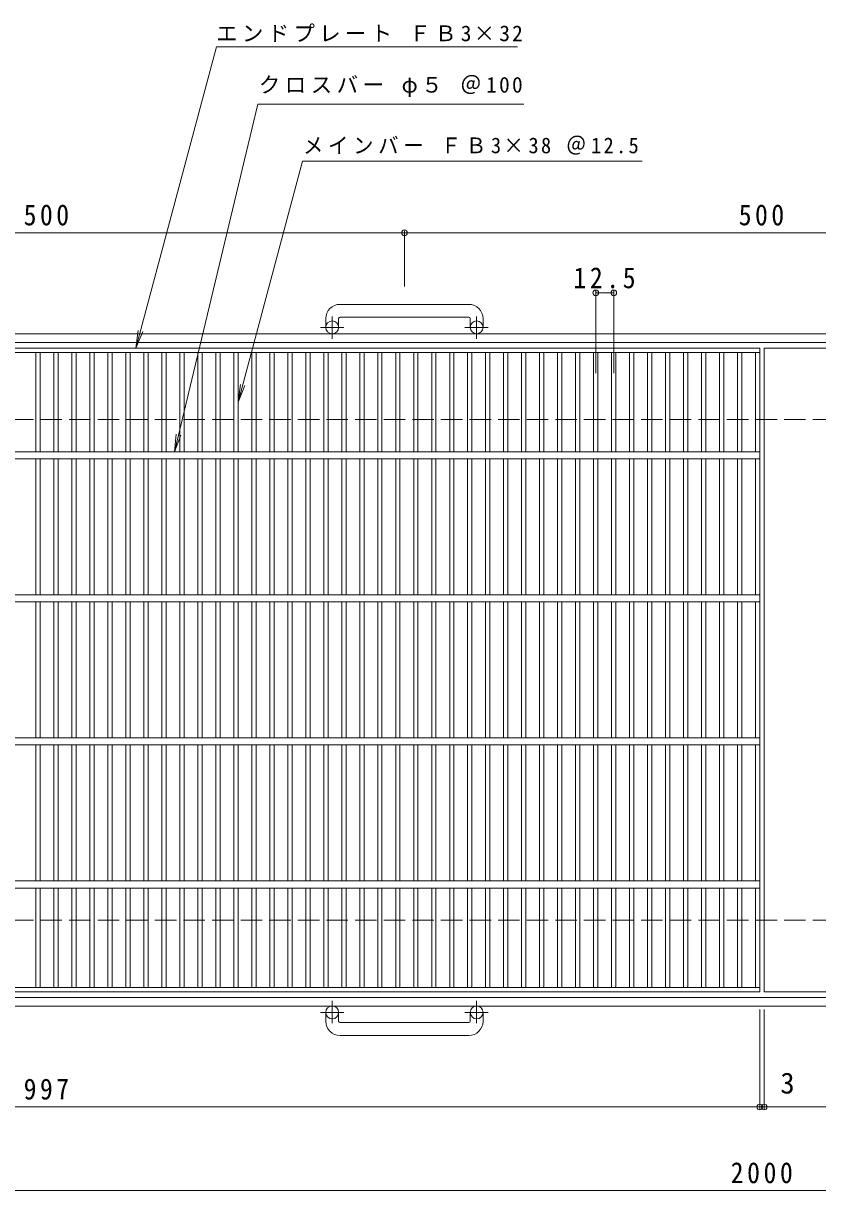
# Model space of a CAD drawing. Units: millimetres, scale not verified. Extents: x -866 to 872, y -687 to 624.
# Drawn here: x -342 to 214, y -192 to 624 of the extents above; entities that cross this region are included whole.
import ezdxf
from ezdxf.enums import TextEntityAlignment as Align

# ---------------------------------------------------------------- set-up
doc = ezdxf.new("R2010")
doc.units = ezdxf.units.MM
doc.header["$LTSCALE"] = 5
doc.header["$PDMODE"] = 32
doc.header["$PDSIZE"] = 4
doc.linetypes.add('CHAIN1', pattern=[8, 5, -1, 1, -1])
doc.linetypes.add('DASHED3', pattern=[4, 3, -1])
for name, color, linetype, lineweight in [('A-1_ピット', 2, 'Continuous', 9), ('A-2_蓋', 3, 'Continuous', 9), ('A-4_寸法', 7, 'Continuous', 9)]:
    doc.layers.add(name, color=color, linetype=linetype, lineweight=lineweight)
doc.styles.add('ＭＳ ゴシック', font='')
doc.styles.get('ＭＳ ゴシック').set_extended_font_data('MS Gothic')

msp = doc.modelspace()

# ---------------------------------------------------------------- linework, layer by layer
at = {"layer": 'A-1_ピット'}
for p, q in [((-30.216, 427.498), (-120.216, 427.498)), ((-130.216, 417.498), (-130.216, 411.398)), ((-121.216, 417.498), (-121.216, 411.398)), ((-120.217, 418.498), (-30.216, 418.498)), ((-29.216, 417.498), (-29.216, 411.398)), ((-20.216, 417.498), (-20.216, 411.398)), ((325.324, 406.898), (-825.216, 406.898)), ((325.324, 400.898), (-825.216, 400.898)), ((325.324, -57.101), (-825.216, -57.101)), ((325.324, -63.102), (-825.216, -63.102)), ((-130.216, -73.703), (-130.216, -67.602)), ((-121.216, -73.703), (-121.216, -67.602)), ((-29.216, -73.703), (-29.216, -67.602)), ((-20.216, -73.703), (-20.216, -67.602)), ((-120.217, -74.702), (-30.216, -74.702)), ((-30.216, -83.702), (-120.216, -83.702))]:
    msp.add_line(p, q, dxfattribs=at)
at = {"layer": 'A-1_ピット', "linetype": 'CHAIN1'}
for p, q in [((-125.716, 403.291), (-125.716, 418.888)), ((-24.716, 403.291), (-24.716, 418.888)), ((-117.553, 411.398), (-133.96, 411.398)), ((-16.553, 411.398), (-32.961, 411.398)), ((-125.716, -59.495), (-125.716, -75.092)), ((-24.716, -59.495), (-24.716, -75.092)), ((-117.553, -67.602), (-133.96, -67.602)), ((-16.553, -67.602), (-32.961, -67.602))]:
    msp.add_line(p, q, dxfattribs=at)
at = {"layer": 'A-1_ピット', "linetype": 'DASHED3'}
for p, q in [((325.324, 346.899), (-825.216, 346.899)), ((325.324, -3.102), (-825.216, -3.102))]:
    msp.add_line(p, q, dxfattribs=at)
at = {"layer": 'A-1_ピット'}
for centre in [(-125.716, 411.398), (-24.716, 411.398), (-125.716, -67.602), (-24.716, -67.602)]:
    msp.add_circle(centre, 4.5, dxfattribs=at)
for centre, radius, start, end in [((-120.216, 417.498), 10, 90, 180), ((-30.216, 417.498), 10, 0, 90), ((-120.217, 417.498), 1, 90, 180), ((-30.216, 417.498), 1, 0, 90), ((-120.216, -73.703), 10, 180, 270), ((-120.217, -73.703), 1, 180, 270), ((-30.216, -73.703), 10, 270, 0), ((-30.216, -73.703), 1, 270, 0)]:
    msp.add_arc(centre, radius, start, end, dxfattribs=at)
at = {"layer": 'A-2_蓋'}
for p, q in [((-823.716, 396.898), (173.284, 396.898)), ((-823.716, 393.899), (173.284, 393.899)), ((-332.915, 324.398), (-332.915, 393.898)), ((-329.915, 324.398), (-329.915, 393.898)), ((-320.335, 324.398), (-320.335, 393.898)), ((-317.335, 324.398), (-317.335, 393.898)), ((-307.756, 324.398), (-307.756, 393.898)), ((-304.755, 324.398), (-304.755, 393.898)), ((-295.176, 324.398), (-295.176, 393.898)), ((-292.175, 324.398), (-292.175, 393.898)), ((-282.596, 324.398), (-282.596, 393.898)), ((-279.595, 324.398), (-279.595, 393.898)), ((-270.016, 324.398), (-270.016, 393.898)), ((-267.015, 324.398), (-267.015, 393.898)), ((-257.436, 324.398), (-257.436, 393.898)), ((-254.435, 324.398), (-254.435, 393.898)), ((-244.855, 324.398), (-244.855, 393.898)), ((-241.855, 324.398), (-241.855, 393.898)), ((-232.275, 324.398), (-232.275, 393.898)), ((-229.275, 324.398), (-229.275, 393.898)), ((-219.695, 324.398), (-219.695, 393.898)), ((-216.695, 324.398), (-216.695, 393.898)), ((-207.115, 324.398), (-207.115, 393.898)), ((-204.115, 324.398), (-204.115, 393.898)), ((-194.535, 324.398), (-194.535, 393.898)), ((-191.535, 324.398), (-191.535, 393.898)), ((-181.955, 324.398), (-181.955, 393.898)), ((-178.956, 324.398), (-178.956, 393.898)), ((-169.375, 324.398), (-169.375, 393.898)), ((-166.376, 324.398), (-166.376, 393.898)), ((-156.795, 324.398), (-156.795, 393.898)), ((-153.796, 324.398), (-153.796, 393.898)), ((-144.215, 324.398), (-144.215, 393.898)), ((-141.215, 324.398), (-141.215, 393.898)), ((-131.635, 324.398), (-131.635, 393.898)), ((-128.635, 324.398), (-128.635, 393.898)), ((-119.055, 324.398), (-119.055, 393.898)), ((-116.055, 324.398), (-116.055, 393.898)), ((-106.475, 324.398), (-106.475, 393.898)), ((-103.475, 324.398), (-103.475, 393.898)), ((-93.895, 324.398), (-93.895, 393.898)), ((-90.895, 324.398), (-90.895, 393.898)), ((-81.315, 324.398), (-81.315, 393.898)), ((-78.315, 324.398), (-78.315, 393.898)), ((-68.736, 324.398), (-68.736, 393.898)), ((-65.735, 324.398), (-65.735, 393.898)), ((-56.156, 324.398), (-56.156, 393.898)), ((-53.155, 324.398), (-53.155, 393.898)), ((-43.576, 324.398), (-43.576, 393.898)), ((-40.575, 324.398), (-40.575, 393.898)), ((-30.995, 324.398), (-30.995, 393.898)), ((-27.995, 324.398), (-27.995, 393.898)), ((-18.415, 324.398), (-18.415, 393.898)), ((-15.415, 324.398), (-15.415, 393.898)), ((-5.835, 324.398), (-5.835, 393.898)), ((-2.835, 324.398), (-2.835, 393.898)), ((6.745, 324.398), (6.745, 393.898)), ((9.745, 324.398), (9.745, 393.898)), ((19.325, 324.398), (19.325, 393.898)), ((22.325, 324.398), (22.325, 393.898)), ((31.905, 324.398), (31.905, 393.898)), ((34.905, 324.398), (34.905, 393.898)), ((44.485, 324.398), (44.485, 393.898)), ((47.485, 324.398), (47.485, 393.898)), ((57.065, 324.398), (57.065, 393.898)), ((60.065, 324.398), (60.065, 393.898)), ((69.645, 324.398), (69.645, 393.898)), ((72.644, 324.398), (72.644, 393.898)), ((82.225, 324.398), (82.225, 393.898)), ((85.225, 324.398), (85.225, 393.898)), ((94.805, 324.398), (94.805, 393.898)), ((97.805, 324.398), (97.805, 393.898)), ((107.385, 324.398), (107.385, 393.898)), ((110.385, 324.398), (110.385, 393.898)), ((119.965, 324.398), (119.965, 393.898)), ((122.965, 324.398), (122.965, 393.898)), ((132.545, 324.398), (132.545, 393.898)), ((135.545, 324.398), (135.545, 393.898)), ((145.125, 324.398), (145.125, 393.898)), ((148.125, 324.398), (148.125, 393.898)), ((157.705, 324.398), (157.705, 393.898)), ((160.705, 324.398), (160.705, 393.898)), ((170.285, 324.398), (170.285, 393.898)), ((173.284, 396.898), (173.284, -53.101)), ((176.284, -53.102), (176.284, 396.898)), ((176.284, 396.898), (325.324, 396.898)), ((-823.716, 324.398), (173.284, 324.398)), ((-823.716, 319.398), (173.284, 319.398)), ((-332.915, 224.398), (-332.915, 319.398)), ((-329.915, 224.398), (-329.915, 319.398)), ((-320.335, 224.398), (-320.335, 319.398)), ((-317.335, 224.398), (-317.335, 319.398)), ((-307.756, 224.398), (-307.756, 319.398)), ((-304.755, 224.398), (-304.755, 319.398)), ((-295.176, 224.398), (-295.176, 319.398)), ((-292.175, 224.398), (-292.175, 319.398)), ((-282.596, 224.398), (-282.596, 319.398)), ((-279.595, 224.398), (-279.595, 319.398)), ((-270.016, 224.398), (-270.016, 319.398)), ((-267.015, 224.398), (-267.015, 319.398)), ((-257.436, 224.398), (-257.436, 319.398)), ((-254.435, 224.398), (-254.435, 319.398)), ((-244.855, 224.398), (-244.855, 319.398)), ((-241.855, 224.398), (-241.855, 319.398)), ((-232.275, 224.398), (-232.275, 319.398)), ((-229.275, 224.398), (-229.275, 319.398)), ((-219.695, 224.398), (-219.695, 319.398)), ((-216.695, 224.398), (-216.695, 319.398)), ((-207.115, 224.398), (-207.115, 319.398)), ((-204.115, 224.398), (-204.115, 319.398)), ((-194.535, 224.398), (-194.535, 319.398)), ((-191.535, 224.398), (-191.535, 319.398)), ((-181.955, 224.398), (-181.955, 319.398)), ((-178.956, 224.398), (-178.956, 319.398)), ((-169.375, 224.398), (-169.375, 319.398)), ((-166.376, 224.398), (-166.376, 319.398)), ((-156.795, 224.398), (-156.795, 319.398)), ((-153.796, 224.398), (-153.796, 319.398)), ((-144.215, 224.398), (-144.215, 319.398)), ((-141.215, 224.398), (-141.215, 319.398)), ((-131.635, 224.398), (-131.635, 319.398)), ((-128.635, 224.398), (-128.635, 319.398)), ((-119.055, 224.398), (-119.055, 319.398)), ((-116.055, 224.398), (-116.055, 319.398)), ((-106.475, 224.398), (-106.475, 319.398)), ((-103.475, 224.398), (-103.475, 319.398)), ((-93.895, 224.398), (-93.895, 319.398)), ((-90.895, 224.398), (-90.895, 319.398)), ((-81.315, 224.398), (-81.315, 319.398)), ((-78.315, 224.398), (-78.315, 319.398)), ((-68.736, 224.398), (-68.736, 319.398)), ((-65.735, 224.398), (-65.735, 319.398)), ((-56.156, 224.398), (-56.156, 319.398)), ((-53.155, 224.398), (-53.155, 319.398)), ((-43.576, 224.398), (-43.576, 319.398)), ((-40.575, 224.398), (-40.575, 319.398)), ((-30.995, 224.398), (-30.995, 319.398)), ((-27.995, 224.398), (-27.995, 319.398)), ((-18.415, 224.398), (-18.415, 319.398)), ((-15.415, 224.398), (-15.415, 319.398)), ((-5.835, 224.398), (-5.835, 319.398)), ((-2.835, 224.398), (-2.835, 319.398)), ((6.745, 224.398), (6.745, 319.398)), ((9.745, 224.398), (9.745, 319.398)), ((19.325, 224.398), (19.325, 319.398)), ((22.325, 224.398), (22.325, 319.398)), ((31.905, 224.398), (31.905, 319.398)), ((34.905, 224.398), (34.905, 319.398)), ((44.485, 224.398), (44.485, 319.398)), ((47.485, 224.398), (47.485, 319.398)), ((57.065, 224.398), (57.065, 319.398)), ((60.065, 224.398), (60.065, 319.398)), ((69.645, 224.398), (69.645, 319.398)), ((72.644, 224.398), (72.644, 319.398)), ((82.225, 224.398), (82.225, 319.398)), ((85.225, 224.398), (85.225, 319.398)), ((94.805, 224.398), (94.805, 319.398)), ((97.805, 224.398), (97.805, 319.398)), ((107.385, 224.398), (107.385, 319.398)), ((110.385, 224.398), (110.385, 319.398)), ((119.965, 224.398), (119.965, 319.398)), ((122.965, 224.398), (122.965, 319.398)), ((132.545, 224.398), (132.545, 319.398)), ((135.545, 224.398), (135.545, 319.398)), ((145.125, 224.398), (145.125, 319.398)), ((148.125, 224.398), (148.125, 319.398)), ((157.705, 224.398), (157.705, 319.398)), ((160.705, 224.398), (160.705, 319.398)), ((170.285, 224.398), (170.285, 319.398)), ((-823.716, 224.398), (173.284, 224.398)), ((-823.716, 219.398), (173.284, 219.398)), ((-332.915, 219.398), (-332.915, 124.398)), ((-329.915, 219.398), (-329.915, 124.398)), ((-320.335, 219.398), (-320.335, 124.398)), ((-317.335, 219.398), (-317.335, 124.398)), ((-307.756, 219.398), (-307.756, 124.398)), ((-304.755, 219.398), (-304.755, 124.398)), ((-295.176, 219.398), (-295.176, 124.398)), ((-292.175, 219.398), (-292.175, 124.398)), ((-282.596, 219.398), (-282.596, 124.398)), ((-279.595, 219.398), (-279.595, 124.398)), ((-270.016, 219.398), (-270.016, 124.398)), ((-267.015, 219.398), (-267.015, 124.398)), ((-257.436, 219.398), (-257.436, 124.398)), ((-254.435, 219.398), (-254.435, 124.398)), ((-244.855, 219.398), (-244.855, 124.398)), ((-241.855, 219.398), (-241.855, 124.398)), ((-232.275, 219.398), (-232.275, 124.398)), ((-229.275, 219.398), (-229.275, 124.398)), ((-219.695, 219.398), (-219.695, 124.398)), ((-216.695, 219.398), (-216.695, 124.398)), ((-207.115, 219.398), (-207.115, 124.398)), ((-204.115, 219.398), (-204.115, 124.398)), ((-194.535, 219.398), (-194.535, 124.398)), ((-191.535, 219.398), (-191.535, 124.398)), ((-181.955, 219.398), (-181.955, 124.398)), ((-178.956, 219.398), (-178.956, 124.398)), ((-169.375, 219.398), (-169.375, 124.398)), ((-166.376, 219.398), (-166.376, 124.398)), ((-156.795, 219.398), (-156.795, 124.398)), ((-153.796, 219.398), (-153.796, 124.398)), ((-144.215, 219.398), (-144.215, 124.398)), ((-141.215, 219.398), (-141.215, 124.398)), ((-131.635, 219.398), (-131.635, 124.398)), ((-128.635, 219.398), (-128.635, 124.398)), ((-119.055, 219.398), (-119.055, 124.398)), ((-116.055, 219.398), (-116.055, 124.398)), ((-106.475, 219.398), (-106.475, 124.398)), ((-103.475, 219.398), (-103.475, 124.398)), ((-93.895, 219.398), (-93.895, 124.398)), ((-90.895, 219.398), (-90.895, 124.398)), ((-81.315, 219.398), (-81.315, 124.398)), ((-78.315, 219.398), (-78.315, 124.398)), ((-68.736, 219.398), (-68.736, 124.398)), ((-65.735, 219.398), (-65.735, 124.398)), ((-56.156, 219.398), (-56.156, 124.398)), ((-53.155, 219.398), (-53.155, 124.398)), ((-43.576, 219.398), (-43.576, 124.398)), ((-40.575, 219.398), (-40.575, 124.398)), ((-30.995, 219.398), (-30.995, 124.398)), ((-27.995, 219.398), (-27.995, 124.398)), ((-18.415, 219.398), (-18.415, 124.398)), ((-15.415, 219.398), (-15.415, 124.398)), ((-5.835, 219.398), (-5.835, 124.398)), ((-2.835, 219.398), (-2.835, 124.398)), ((6.745, 219.398), (6.745, 124.398)), ((9.745, 219.398), (9.745, 124.398)), ((19.325, 219.398), (19.325, 124.398)), ((22.325, 219.398), (22.325, 124.398)), ((31.905, 219.398), (31.905, 124.398)), ((34.905, 219.398), (34.905, 124.398)), ((44.485, 219.398), (44.485, 124.398)), ((47.485, 219.398), (47.485, 124.398)), ((57.065, 219.398), (57.065, 124.398)), ((60.065, 219.398), (60.065, 124.398)), ((69.645, 219.398), (69.645, 124.398)), ((72.644, 219.398), (72.644, 124.398)), ((82.225, 219.398), (82.225, 124.398)), ((85.225, 219.398), (85.225, 124.398)), ((94.805, 219.398), (94.805, 124.398)), ((97.805, 219.398), (97.805, 124.398)), ((107.385, 219.398), (107.385, 124.398)), ((110.385, 219.398), (110.385, 124.398)), ((119.965, 219.398), (119.965, 124.398)), ((122.965, 219.398), (122.965, 124.398)), ((132.545, 219.398), (132.545, 124.398)), ((135.545, 219.398), (135.545, 124.398)), ((145.125, 219.398), (145.125, 124.398)), ((148.125, 219.398), (148.125, 124.398)), ((157.705, 219.398), (157.705, 124.398)), ((160.705, 219.398), (160.705, 124.398)), ((170.285, 219.398), (170.285, 124.398)), ((-823.716, 124.398), (173.284, 124.398)), ((-823.716, 119.398), (173.284, 119.398)), ((-332.915, 119.398), (-332.915, 24.398)), ((-329.915, 119.398), (-329.915, 24.398)), ((-320.335, 119.398), (-320.335, 24.398)), ((-317.335, 119.398), (-317.335, 24.398)), ((-307.756, 119.398), (-307.756, 24.398)), ((-304.755, 119.398), (-304.755, 24.398)), ((-295.176, 119.398), (-295.176, 24.398)), ((-292.175, 119.398), (-292.175, 24.398)), ((-282.596, 119.398), (-282.596, 24.398)), ((-279.595, 119.398), (-279.595, 24.398)), ((-270.016, 119.398), (-270.016, 24.398)), ((-267.015, 119.398), (-267.015, 24.398)), ((-257.436, 119.398), (-257.436, 24.398)), ((-254.435, 119.398), (-254.435, 24.398)), ((-244.855, 119.398), (-244.855, 24.398)), ((-241.855, 119.398), (-241.855, 24.398)), ((-232.275, 119.398), (-232.275, 24.398)), ((-229.275, 119.398), (-229.275, 24.398)), ((-219.695, 119.398), (-219.695, 24.398)), ((-216.695, 119.398), (-216.695, 24.398)), ((-207.115, 119.398), (-207.115, 24.398)), ((-204.115, 119.398), (-204.115, 24.398)), ((-194.535, 119.398), (-194.535, 24.398)), ((-191.535, 119.398), (-191.535, 24.398)), ((-181.955, 119.398), (-181.955, 24.398)), ((-178.956, 119.398), (-178.956, 24.398)), ((-169.375, 119.398), (-169.375, 24.398)), ((-166.376, 119.398), (-166.376, 24.398)), ((-156.795, 119.398), (-156.795, 24.398)), ((-153.796, 119.398), (-153.796, 24.398)), ((-144.215, 119.398), (-144.215, 24.398)), ((-141.215, 119.398), (-141.215, 24.398)), ((-131.635, 119.398), (-131.635, 24.398)), ((-128.635, 119.398), (-128.635, 24.398)), ((-119.055, 119.398), (-119.055, 24.398)), ((-116.055, 119.398), (-116.055, 24.398)), ((-106.475, 119.398), (-106.475, 24.398)), ((-103.475, 119.398), (-103.475, 24.398)), ((-93.895, 119.398), (-93.895, 24.398)), ((-90.895, 119.398), (-90.895, 24.398)), ((-81.315, 119.398), (-81.315, 24.398)), ((-78.315, 119.398), (-78.315, 24.398)), ((-68.736, 119.398), (-68.736, 24.398)), ((-65.735, 119.398), (-65.735, 24.398)), ((-56.156, 119.398), (-56.156, 24.398)), ((-53.155, 119.398), (-53.155, 24.398)), ((-43.576, 119.398), (-43.576, 24.398)), ((-40.575, 119.398), (-40.575, 24.398)), ((-30.995, 119.398), (-30.995, 24.398)), ((-27.995, 119.398), (-27.995, 24.398)), ((-18.415, 119.398), (-18.415, 24.398)), ((-15.415, 119.398), (-15.415, 24.398)), ((-5.835, 119.398), (-5.835, 24.398)), ((-2.835, 119.398), (-2.835, 24.398)), ((6.745, 119.398), (6.745, 24.398)), ((9.745, 119.398), (9.745, 24.398)), ((19.325, 119.398), (19.325, 24.398)), ((22.325, 119.398), (22.325, 24.398)), ((31.905, 119.398), (31.905, 24.398)), ((34.905, 119.398), (34.905, 24.398)), ((44.485, 119.398), (44.485, 24.398)), ((47.485, 119.398), (47.485, 24.398)), ((57.065, 119.398), (57.065, 24.398)), ((60.065, 119.398), (60.065, 24.398)), ((69.645, 119.398), (69.645, 24.398)), ((72.644, 119.398), (72.644, 24.398)), ((82.225, 119.398), (82.225, 24.398)), ((85.225, 119.398), (85.225, 24.398)), ((94.805, 119.398), (94.805, 24.398)), ((97.805, 119.398), (97.805, 24.398)), ((107.385, 119.398), (107.385, 24.398)), ((110.385, 119.398), (110.385, 24.398)), ((119.965, 119.398), (119.965, 24.398)), ((122.965, 119.398), (122.965, 24.398)), ((132.545, 119.398), (132.545, 24.398)), ((135.545, 119.398), (135.545, 24.398)), ((145.125, 119.398), (145.125, 24.398)), ((148.125, 119.398), (148.125, 24.398)), ((157.705, 119.398), (157.705, 24.398)), ((160.705, 119.398), (160.705, 24.398)), ((170.285, 119.398), (170.285, 24.398)), ((-823.716, 24.398), (173.284, 24.398)), ((-823.716, 19.399), (173.284, 19.399)), ((-332.915, 19.399), (-332.915, -50.101)), ((-329.915, 19.399), (-329.915, -50.101)), ((-320.335, 19.399), (-320.335, -50.101)), ((-317.335, 19.399), (-317.335, -50.101)), ((-307.756, 19.399), (-307.756, -50.101)), ((-304.755, 19.399), (-304.755, -50.101)), ((-295.176, 19.399), (-295.176, -50.101)), ((-292.175, 19.399), (-292.175, -50.101)), ((-282.596, 19.399), (-282.596, -50.101)), ((-279.595, 19.399), (-279.595, -50.101)), ((-270.016, 19.399), (-270.016, -50.101)), ((-267.015, 19.399), (-267.015, -50.101)), ((-257.436, 19.399), (-257.436, -50.101)), ((-254.435, 19.399), (-254.435, -50.101)), ((-244.855, 19.399), (-244.855, -50.101)), ((-241.855, 19.399), (-241.855, -50.101)), ((-232.275, 19.399), (-232.275, -50.101)), ((-229.275, 19.399), (-229.275, -50.101)), ((-219.695, 19.399), (-219.695, -50.101)), ((-216.695, 19.399), (-216.695, -50.101)), ((-207.115, 19.399), (-207.115, -50.101)), ((-204.115, 19.399), (-204.115, -50.101)), ((-194.535, 19.399), (-194.535, -50.101)), ((-191.535, 19.399), (-191.535, -50.101)), ((-181.955, 19.399), (-181.955, -50.101)), ((-178.956, 19.399), (-178.956, -50.101)), ((-169.375, 19.399), (-169.375, -50.101)), ((-166.376, 19.399), (-166.376, -50.101)), ((-156.795, 19.399), (-156.795, -50.101)), ((-153.796, 19.399), (-153.796, -50.101)), ((-144.215, 19.399), (-144.215, -50.101)), ((-141.215, 19.399), (-141.215, -50.101)), ((-131.635, 19.399), (-131.635, -50.101)), ((-128.635, 19.399), (-128.635, -50.101)), ((-119.055, 19.399), (-119.055, -50.101)), ((-116.055, 19.399), (-116.055, -50.101)), ((-106.475, 19.399), (-106.475, -50.101)), ((-103.475, 19.399), (-103.475, -50.101)), ((-93.895, 19.399), (-93.895, -50.101)), ((-90.895, 19.399), (-90.895, -50.101)), ((-81.315, 19.399), (-81.315, -50.101)), ((-78.315, 19.399), (-78.315, -50.101)), ((-68.736, 19.399), (-68.736, -50.101)), ((-65.735, 19.399), (-65.735, -50.101)), ((-56.156, 19.399), (-56.156, -50.101)), ((-53.155, 19.399), (-53.155, -50.101)), ((-43.576, 19.399), (-43.576, -50.101)), ((-40.575, 19.399), (-40.575, -50.101)), ((-30.995, 19.399), (-30.995, -50.101)), ((-27.995, 19.399), (-27.995, -50.101)), ((-18.415, 19.399), (-18.415, -50.101)), ((-15.415, 19.399), (-15.415, -50.101)), ((-5.835, 19.399), (-5.835, -50.101)), ((-2.835, 19.399), (-2.835, -50.101)), ((6.745, 19.399), (6.745, -50.101)), ((9.745, 19.399), (9.745, -50.101)), ((19.325, 19.399), (19.325, -50.101)), ((22.325, 19.399), (22.325, -50.101)), ((31.905, 19.399), (31.905, -50.101)), ((34.905, 19.399), (34.905, -50.101)), ((44.485, 19.399), (44.485, -50.101)), ((47.485, 19.399), (47.485, -50.101)), ((57.065, 19.399), (57.065, -50.101)), ((60.065, 19.399), (60.065, -50.101)), ((69.645, 19.399), (69.645, -50.101)), ((72.644, 19.399), (72.644, -50.101)), ((82.225, 19.399), (82.225, -50.101)), ((85.225, 19.399), (85.225, -50.101)), ((94.805, 19.399), (94.805, -50.101)), ((97.805, 19.399), (97.805, -50.101)), ((107.385, 19.399), (107.385, -50.101)), ((110.385, 19.399), (110.385, -50.101)), ((119.965, 19.399), (119.965, -50.101)), ((122.965, 19.399), (122.965, -50.101)), ((132.545, 19.399), (132.545, -50.101)), ((135.545, 19.399), (135.545, -50.101)), ((145.125, 19.399), (145.125, -50.101)), ((148.125, 19.399), (148.125, -50.101)), ((157.705, 19.399), (157.705, -50.101)), ((160.705, 19.399), (160.705, -50.101)), ((170.285, 19.399), (170.285, -50.101)), ((173.284, -50.101), (-823.716, -50.101)), ((173.284, -53.101), (-823.716, -53.101)), ((176.284, -53.102), (325.324, -53.102))]:
    msp.add_line(p, q, dxfattribs=at)
at = {"layer": 'A-4_寸法'}
for p, q in [((-236.058, 324.398), (-177.618, 567.498)), ((-177.618, 567.498), (8.371, 567.498)), ((-191.535, 359.148), (-146.426, 527.498)), ((-146.426, 527.498), (90.977, 527.498)), ((-825.216, 477.498), (323.284, 477.498)), ((-75.216, 439.998), (-75.216, 478.998)), ((58.565, 379.406), (58.565, 437.029)), ((58.565, 435.529), (71.145, 435.529)), ((71.145, 379.406), (71.145, 437.029)), ((-262.959, 396.898), (-261.327, 409.291)), ((-262.959, 396.898), (-258.175, 408.447)), ((-191.535, 359.148), (-189.904, 371.541)), ((-191.535, 359.148), (-186.752, 370.696)), ((-236.058, 324.398), (-234.747, 336.829)), ((-236.058, 324.398), (-231.574, 336.066)), ((173.284, -65.601), (173.284, -135.202)), ((176.284, -65.602), (176.284, -135.202)), ((-865.628, -133.702), (325.324, -133.702)), ((-825.216, -192.202), (325.324, -192.202))]:
    msp.add_line(p, q, dxfattribs=at)
msp.add_lwpolyline([(-262.959, 396.898), (-206.529, 607.498), (3.763, 607.498)], dxfattribs=at)
for p in [(-75.216, 477.498), (58.565, 435.529), (71.145, 435.529), (173.284, -133.702), (176.284, -133.702)]:
    msp.add_point(p, dxfattribs=at)

# ---------------------------------------------------------------- texts
at = {"layer": 'A-4_寸法', "color": 2, "style": 'ＭＳ ゴシック'}
msp.add_text('3', height=14.66, dxfattribs=at).set_placement((187.636, -128.702), align=Align.BOTTOM_LEFT)
at = {"layer": 'A-4_寸法', "char_height": 11, "attachment_point": 7, "style": 'ＭＳ ゴシック'}
for s, insert in [('\\T1.2;エンドプレート\\~ＦＢ3×32', (-206.852, 610.861)), ('\\T1.21;クロスバー\\~φ５\\~＠100', (-177.05, 572.543)), ('\\T1.23;\\W0.95;メインバー\\~ＦＢ3×38\\~＠12.5', (-146.182, 532.097))]:
    msp.add_mtext(s, dxfattribs=dict(at, insert=insert))
at = {"layer": 'A-4_寸法', "color": 2, "char_height": 14.66, "attachment_point": 7, "style": 'ＭＳ ゴシック'}
for s, insert in [('\\T1.27;\\W0.9;500', (-341.466, 482.498)), ('\\T1.27;\\W0.9;500', (158.534, 482.498)), ('\\T1.28;\\W0.9;12.5', (42.98, 438.529)), ('\\T1.27;\\W0.9;997', (-341.466, -128.702)), ('\\T1.28;\\W0.9;2000', (152.909, -187.202))]:
    msp.add_mtext(s, dxfattribs=dict(at, insert=insert))

doc.saveas('drawing.dxf')
